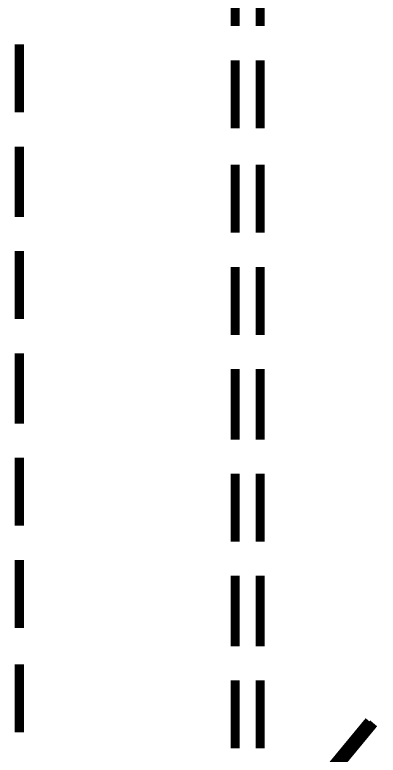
# Model space of a CAD drawing. Extents: x 0.1 to 11.6, y 0.3 to 16.2.
# Drawn here: x 7.32 to 7.587, y 7.518 to 8.062 of the extents above; entities that cross this region are included whole.
import ezdxf

# ---------------------------------------------------------------- set-up
doc = ezdxf.new("R2010")
doc.units = 0
doc.header["$MEASUREMENT"] = 0

msp = doc.modelspace()

# ---------------------------------------------------------------- linework, layer by layer
at = {"color": 0, "const_width": 0.00667}
for points in [[(7.48167, 8.05333), (7.48167, 8.10335)], [(7.5, 8.05333), (7.5, 8.10335)], [(7.32335, 7.99001), (7.32335, 8.03999)], [(7.48167, 7.97835), (7.48167, 8.02832)], [(7.5, 7.97835), (7.5, 8.02832)], [(7.32335, 7.91336), (7.32335, 7.965)], [(7.48167, 7.90169), (7.48167, 7.95167)], [(7.5, 7.90169), (7.5, 7.95167)], [(7.32335, 7.83832), (7.32335, 7.88835)], [(7.48167, 7.82667), (7.48167, 7.87668)], [(7.5, 7.82667), (7.5, 7.87668)], [(7.32335, 7.76167), (7.32335, 7.81332)], [(7.48167, 7.75), (7.48167, 7.80165)], [(7.5, 7.75), (7.5, 7.80165)], [(7.32335, 7.68668), (7.32335, 7.73665)], [(7.48167, 7.67503), (7.48167, 7.72499)], [(7.5, 7.67503), (7.5, 7.72499)], [(7.32335, 7.61165), (7.32335, 7.66168)], [(7.48167, 7.59831), (7.48167, 7.65001)], [(7.5, 7.59831), (7.5, 7.65001)], [(7.32335, 7.535), (7.32335, 7.58501)], [(7.48167, 7.52333), (7.48167, 7.57335)], [(7.5, 7.52333), (7.5, 7.57335)], [(7.58003, 7.54335), (7.54833, 7.50499)], [(7.58333, 7.54167), (7.55003, 7.50331)], [(7.58333, 7.54167), (7.55165, 7.50331)]]:
    msp.add_lwpolyline(points, dxfattribs=at)

doc.saveas('drawing.dxf')
